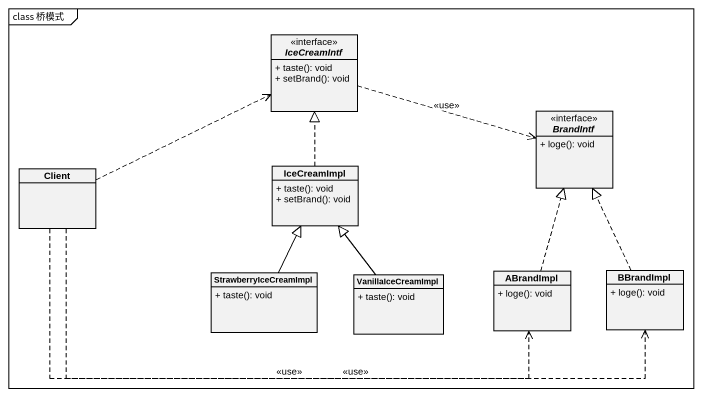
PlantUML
@startuml
mainframe class 桥模式
hide circle
hide empty members
skinparam classAttributeIconSize 0
interface IceCreamIntf {
  + taste(): void
  + setBrand(): void
}
interface BrandIntf {
  + loge(): void
}
class Client
class IceCreamImpl {
  + taste(): void
  + setBrand(): void
}
class StrawberryIceCreamImpl {
  + taste(): void
}
class VanillaIceCreamImpl {
  + taste(): void
}
class ABrandImpl {
  + loge(): void
}
class BBrandImpl {
  + loge(): void
}
IceCreamIntf .right.> BrandIntf : <<use>>
Client .right.> IceCreamIntf
Client .right.> ABrandImpl : <<use>>
Client .right.> BBrandImpl : <<use>>
IceCreamImpl .up.|> IceCreamIntf
StrawberryIceCreamImpl -up-|> IceCreamImpl
VanillaIceCreamImpl -up-|> IceCreamImpl
ABrandImpl .up.|> BrandIntf
BBrandImpl .up.|> BrandIntf
@enduml
